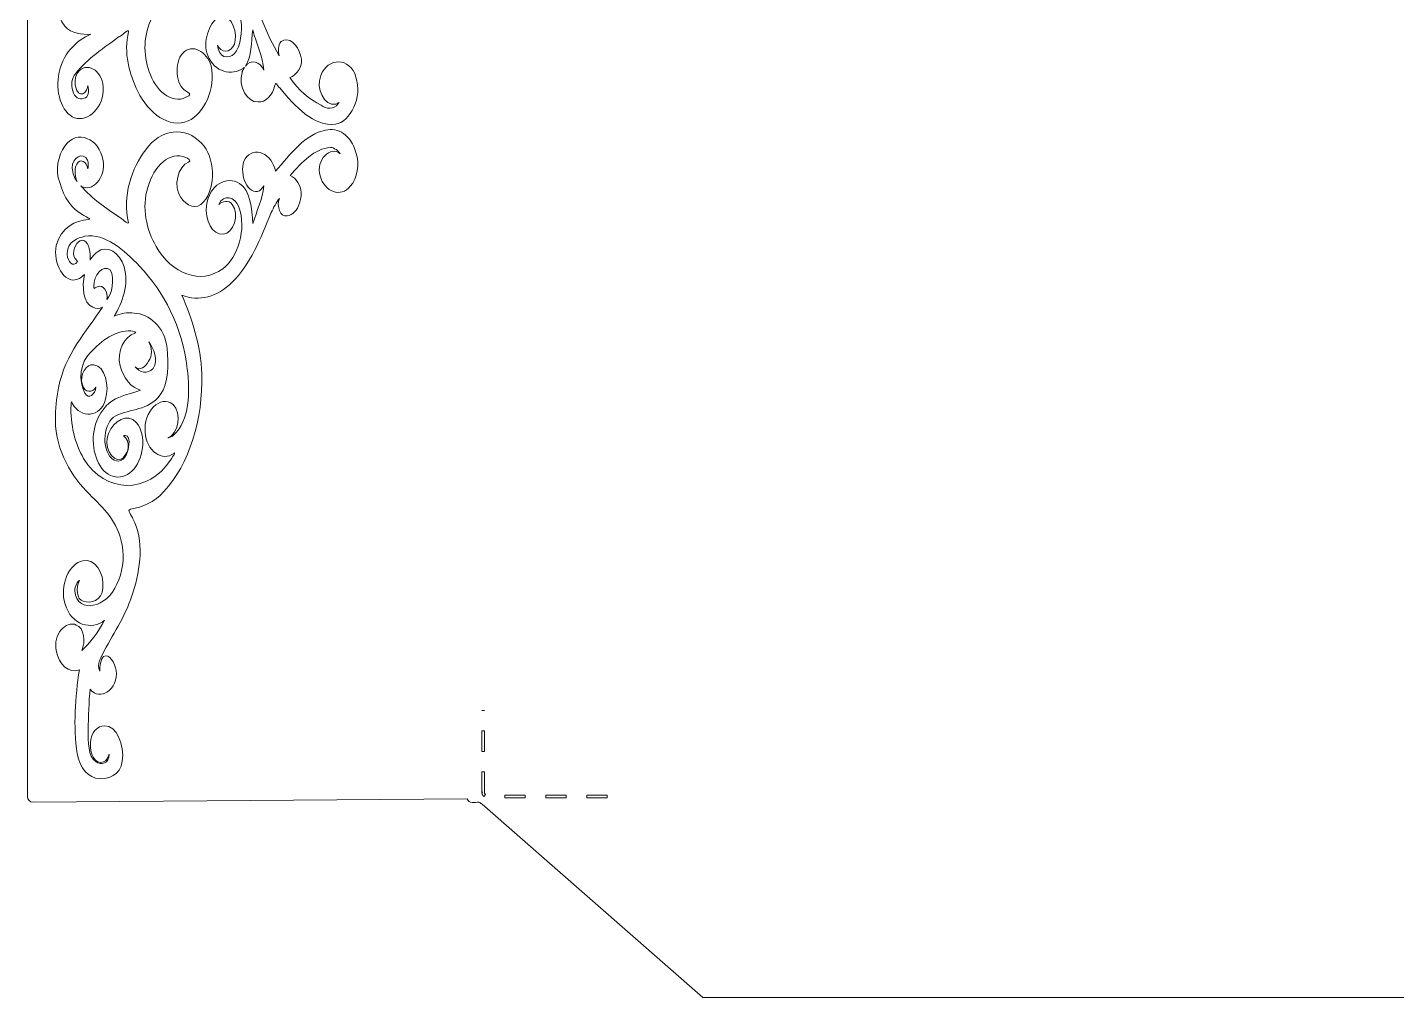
# Model space of a CAD drawing. Header units: centimetres. Extents: x -13.8 to 13.8, y -12 to 12.
# Drawn here: x -13.76 to 0, y -12.02 to -2.27 of the extents above; entities that cross this region are included whole.
import ezdxf

# ---------------------------------------------------------------- set-up
doc = ezdxf.new("R2010")
doc.units = ezdxf.units.CM
doc.header["$MEASUREMENT"] = 0
doc.layers.add('Layer 1', color=7, linetype='Continuous')

msp = doc.modelspace()

# ---------------------------------------------------------------- linework, layer by layer
at = {"layer": 'Layer 1', "color": 49, "lineweight": 9}
for points, knots in [([(-13.7646, -9.9987), (-13.7646, -10.03084), (-13.73886, -10.05657), (-13.70672, -10.05657), (-13.70672, -10.05657), (-13.70672, -10.05657), (-9.34358, -10.02019), (-9.34358, -10.02019), (-9.34358, -10.02019), (-9.32551, -10.07418), (-9.27149, -10.05627), (-9.22535, -10.05409), (-9.22535, -10.05409), (-9.2143, -10.06001), (-9.20374, -10.06699), (-9.19393, -10.07559), (-9.19393, -10.07559), (-9.19393, -10.07559), (-6.97391, -12.01862), (-6.97391, -12.01862), (-6.97391, -12.01862), (-6.97391, -12.01862), (1.96735, -12.01862), (1.96735, -12.01862), (1.96735, -12.01862), (1.96735, -12.01862), (2.9091, -10.17563), (2.9091, -10.17563), (2.9091, -10.17563), (2.9091, -10.17563), (3.04553, -10.05492), (3.04553, -10.05492), (3.04553, -10.05492), (3.04553, -10.05492), (13.62225, -10.05492), (13.62225, -10.05492), (13.62225, -10.05492), (13.70112, -10.05492), (13.76445, -9.99077), (13.76446, -9.91188), (13.76446, -9.91188), (13.76446, -9.91188), (13.76446, 3.50497), (13.76446, 3.50497), (13.76446, 3.50497), (13.76446, 3.58384), (13.70111, 3.64801), (13.62225, 3.64801), (13.62225, 3.64801), (13.62225, 3.64801), (3.04553, 3.64801), (3.04553, 3.64801), (3.04553, 3.64801), (3.04553, 3.64801), (2.9091, 3.69845), (2.9091, 3.69845), (2.9091, 3.69845), (2.9091, 3.69845), (1.96735, 5.54144), (1.96735, 5.54144), (1.96735, 5.54144), (1.96735, 5.54144), (-6.97391, 5.54144), (-6.97391, 5.54144), (-6.97391, 5.54144), (-6.97391, 5.54144), (-9.19393, 3.59841), (-9.19393, 3.59841), (-9.19393, 3.59841), (-9.19983, 3.59325), (-9.20574, 3.58855), (-9.21212, 3.58435), (-9.21212, 3.58435), (-9.27691, 3.58929), (-9.33059, 3.56732), (-9.37418, 3.51903), (-9.37418, 3.51903), (-9.37418, 3.51903), (-13.70673, 3.52317), (-13.70673, 3.52317), (-13.70673, 3.52317), (-13.73887, 3.52317), (-13.76461, 3.49743), (-13.76461, 3.46529), (-13.76461, 3.46529), (-13.76461, 3.46529), (-13.76461, -9.99869), (-13.76461, -9.99869), (-13.76461, -9.99869), (-13.76461, -9.99869), (-13.7646, -9.9987), (-13.7646, -9.9987)], [0, 0, 0, 0, 0.04166667, 0.04166667, 0.04166667, 0.04166667, 0.08333333, 0.08333333, 0.08333333, 0.08333333, 0.125, 0.125, 0.125, 0.125, 0.16666667, 0.16666667, 0.16666667, 0.16666667, 0.20833333, 0.20833333, 0.20833333, 0.20833333, 0.25, 0.25, 0.25, 0.25, 0.29166667, 0.29166667, 0.29166667, 0.29166667, 0.33333333, 0.33333333, 0.33333333, 0.33333333, 0.375, 0.375, 0.375, 0.375, 0.41666667, 0.41666667, 0.41666667, 0.41666667, 0.45833333, 0.45833333, 0.45833333, 0.45833333, 0.5, 0.5, 0.5, 0.5, 0.54166667, 0.54166667, 0.54166667, 0.54166667, 0.58333333, 0.58333333, 0.58333333, 0.58333333, 0.625, 0.625, 0.625, 0.625, 0.66666667, 0.66666667, 0.66666667, 0.66666667, 0.70833333, 0.70833333, 0.70833333, 0.70833333, 0.75, 0.75, 0.75, 0.75, 0.79166667, 0.79166667, 0.79166667, 0.79166667, 0.83333333, 0.83333333, 0.83333333, 0.83333333, 0.875, 0.875, 0.875, 0.875, 0.91666667, 0.91666667, 0.91666667, 0.91666667, 1, 1, 1, 1]), ([(-13.47852, 1.91582), (-13.48196, 2.10084), (-13.34659, 2.20791), (-13.22717, 2.19363), (-13.22717, 2.19363), (-13.27455, 2.3687), (-13.30656, 2.55438), (-13.30158, 2.74347), (-13.30158, 2.74347), (-13.30281, 2.92655), (-13.25517, 3.11985), (-13.14118, 3.22303), (-13.14118, 3.22303), (-13.05858, 3.32199), (-12.93062, 3.29901), (-12.85758, 3.19409), (-12.85758, 3.19409), (-12.79068, 3.13289), (-12.79026, 3.00391), (-12.82368, 2.91297), (-12.82368, 2.91297), (-12.84504, 2.79301), (-12.93991, 2.74907), (-13.01881, 2.76828), (-13.01881, 2.76828), (-13.10683, 2.76139), (-13.15578, 2.911), (-13.11968, 3.01302), (-13.11968, 3.01302), (-13.09491, 3.1129), (-12.9866, 3.13479), (-12.94853, 3.03948), (-12.94853, 3.03948), (-12.93843, 2.99605), (-12.93993, 3.04274), (-12.94522, 3.06263), (-12.94522, 3.06263), (-12.98772, 3.14177), (-13.08031, 3.10853), (-13.12133, 3.04361), (-13.12133, 3.04361), (-13.21431, 2.84902), (-13.20149, 2.59084), (-13.15275, 2.37554), (-13.15275, 2.37554), (-13.14843, 2.31156), (-13.12924, 2.38782), (-13.1081, 2.39703), (-13.1081, 2.39703), (-13.00474, 2.49538), (-12.83007, 2.35296), (-12.86915, 2.17213), (-12.86915, 2.17213), (-12.89358, 2.04983), (-13.03584, 2.08948), (-13.04113, 2.20768), (-13.04113, 2.20768), (-13.04141, 2.23994), (-13.04388, 2.25953), (-13.0494, 2.21843), (-13.0494, 2.21843), (-13.04265, 2.08545), (-12.97203, 1.97392), (-12.91959, 1.86703), (-12.91959, 1.86703), (-12.8057, 1.63184), (-12.6564, 1.40225), (-12.6426, 1.10553), (-12.6426, 1.10553), (-12.62983, 0.91146), (-12.65482, 0.70185), (-12.75505, 0.55983), (-12.75505, 0.55983), (-12.67597, 0.56237), (-12.59767, 0.53737), (-12.52519, 0.49368), (-12.52519, 0.49368), (-12.24758, 0.32399), (-12.06017, -0.07088), (-12.02165, -0.48859), (-12.02165, -0.48859), (-11.9781, -0.87217), (-12.05458, -1.26818), (-12.20934, -1.58496), (-12.20934, -1.58496), (-11.98933, -1.50315), (-11.74218, -1.60824), (-11.59005, -1.84375), (-11.59005, -1.84375), (-11.44529, -2.05471), (-11.36915, -2.337), (-11.23369, -2.55647), (-11.23369, -2.55647), (-11.24509, -2.52302), (-11.2479, -2.44565), (-11.21467, -2.41508), (-11.21467, -2.41508), (-11.1383, -2.35306), (-11.0452, -2.44936), (-11.01789, -2.55233), (-11.01789, -2.55233), (-10.98075, -2.6576), (-11.05901, -2.75185), (-11.12538, -2.7764), (-11.12538, -2.7764), (-11.04053, -2.90388), (-10.929, -2.9934), (-10.81284, -3.05421), (-10.81284, -3.05421), (-10.75832, -3.09428), (-10.68716, -3.10104), (-10.64003, -3.03767), (-10.64003, -3.03767), (-10.61309, -3.00831), (-10.65653, -3.04763), (-10.67062, -3.04346), (-10.67062, -3.04346), (-10.77448, -3.06212), (-10.87099, -2.88907), (-10.81531, -2.75573), (-10.81531, -2.75573), (-10.74643, -2.5692), (-10.52114, -2.572), (-10.46143, -2.77061), (-10.46143, -2.77061), (-10.39483, -2.97313), (-10.51624, -3.22065), (-10.66731, -3.24521), (-10.66731, -3.24521), (-10.88513, -3.26835), (-11.07146, -3.06893), (-11.2279, -2.88058), (-11.2279, -2.88058), (-11.24422, -2.8765), (-11.26531, -2.80549), (-11.27586, -2.85081), (-11.27586, -2.85081), (-11.29969, -2.95312), (-11.36957, -3.02864), (-11.44784, -3.02114), (-11.44784, -3.02114), (-11.55287, -3.02677), (-11.65138, -2.86772), (-11.60659, -2.72431), (-11.60659, -2.72431), (-11.60563, -2.70695), (-11.56623, -2.65186), (-11.59171, -2.68132), (-11.59171, -2.68132), (-11.71015, -2.76353), (-11.88168, -2.72148), (-11.9522, -2.55482), (-11.9522, -2.55482), (-12.00833, -2.41452), (-11.93627, -2.23911), (-11.84719, -2.16539), (-11.84719, -2.16539), (-11.7501, -2.11027), (-11.65503, -2.27165), (-11.67604, -2.40186), (-11.67604, -2.40186), (-11.68639, -2.50824), (-11.79358, -2.54983), (-11.84223, -2.46883), (-11.84223, -2.46883), (-11.8572, -2.43449), (-11.85396, -2.45904), (-11.84719, -2.48619), (-11.84719, -2.48619), (-11.81979, -2.59733), (-11.70839, -2.588), (-11.66116, -2.50686), (-11.66116, -2.50686), (-11.55686, -2.29809), (-11.63082, -1.99026), (-11.77774, -1.85863), (-11.77774, -1.85863), (-11.88932, -1.77565), (-12.02497, -1.7823), (-12.14816, -1.80075), (-12.14816, -1.80075), (-12.31814, -1.81682), (-12.44857, -2.005), (-12.52602, -2.20507), (-12.52602, -2.20507), (-12.60205, -2.36828), (-12.60013, -2.58495), (-12.52685, -2.74912), (-12.52685, -2.74912), (-12.4559, -2.93143), (-12.28499, -3.05735), (-12.1432, -2.9583), (-12.1432, -2.9583), (-12.11105, -2.93725), (-12.15398, -2.92276), (-12.16883, -2.91365), (-12.16883, -2.91365), (-12.27545, -2.85276), (-12.29202, -2.62815), (-12.20273, -2.53), (-12.20273, -2.53), (-12.11023, -2.4297), (-11.95951, -2.51346), (-11.9183, -2.65898), (-11.9183, -2.65898), (-11.86753, -2.89068), (-11.9915, -3.13987), (-12.14733, -3.2113), (-12.14733, -3.2113), (-12.34073, -3.29149), (-12.54511, -3.13482), (-12.655, -2.9153), (-12.655, -2.9153), (-12.73754, -2.74375), (-12.80094, -2.52102), (-12.74678, -2.31503), (-12.74678, -2.31503), (-12.74318, -2.27745), (-12.8172, -2.35795), (-12.84104, -2.36381), (-12.84104, -2.36381), (-12.99266, -2.47498), (-13.15235, -2.57788), (-13.28256, -2.73836), (-13.28256, -2.73836), (-13.31636, -2.78121), (-13.33156, -2.84914), (-13.30654, -2.90869), (-13.30654, -2.90869), (-13.29313, -2.97622), (-13.24259, -3.00122), (-13.19657, -2.9831), (-13.19657, -2.9831), (-13.14806, -2.98432), (-13.14572, -2.90545), (-13.15688, -2.85659), (-13.15688, -2.85659), (-13.16025, -2.87551), (-13.17533, -2.93566), (-13.20566, -2.93927), (-13.20566, -2.93927), (-13.2781, -2.9595), (-13.30626, -2.81698), (-13.27098, -2.74745), (-13.27098, -2.74745), (-13.20152, -2.60733), (-13.03285, -2.68126), (-13.0064, -2.83592), (-13.0064, -2.83592), (-12.97278, -3.03938), (-13.12818, -3.21136), (-13.26437, -3.18567), (-13.26437, -3.18567), (-13.40393, -3.16462), (-13.48309, -2.94223), (-13.45206, -2.76151), (-13.45206, -2.76151), (-13.42233, -2.53946), (-13.27048, -2.40336), (-13.12712, -2.34066), (-13.12712, -2.34066), (-13.21714, -2.34617), (-13.31478, -2.33717), (-13.38922, -2.25963), (-13.38922, -2.25963), (-13.47896, -2.15362), (-13.47931, -1.95724), (-13.43635, -1.81645), (-13.43635, -1.81645), (-13.3807, -1.70835), (-13.25603, -1.71647), (-13.1883, -1.79743), (-13.1883, -1.79743), (-13.1984, -1.75709), (-13.20318, -1.71456), (-13.20153, -1.67175), (-13.20153, -1.67175), (-13.21635, -1.52957), (-13.09357, -1.40858), (-13.00392, -1.47662), (-13.00392, -1.47662), (-13.09961, -1.31657), (-13.24091, -1.16166), (-13.33713, -0.98218), (-13.33713, -0.98218), (-13.51596, -0.6541), (-13.5285, -0.14796), (-13.33878, 0.17537), (-13.33878, 0.17537), (-13.19893, 0.43863), (-12.93303, 0.52891), (-12.83442, 0.84344), (-12.83442, 0.84344), (-12.79015, 0.99005), (-12.78357, 1.17823), (-12.85592, 1.30894), (-12.85592, 1.30894), (-12.93541, 1.44493), (-13.06031, 1.57494), (-13.19244, 1.53632), (-13.19244, 1.53632), (-13.24927, 1.51326), (-13.30468, 1.40394), (-13.26603, 1.32548), (-13.26603, 1.32548), (-13.28415, 1.41119), (-13.23047, 1.499), (-13.17177, 1.52061), (-13.17177, 1.52061), (-13.10168, 1.56292), (-13.01627, 1.49183), (-13.00889, 1.38501), (-13.00889, 1.38501), (-13.00603, 1.23624), (-13.08933, 1.07535), (-13.19906, 1.06338), (-13.19906, 1.06338), (-13.35801, 1.08103), (-13.45141, 1.3707), (-13.37269, 1.55947), (-13.37269, 1.55947), (-13.2963, 1.73514), (-13.12447, 1.74716), (-12.99814, 1.6868), (-12.99814, 1.6868), (-13.05545, 1.79645), (-13.13416, 1.91548), (-13.22552, 1.98528), (-13.22552, 1.98528), (-13.19624, 1.93237), (-13.18601, 1.8557), (-13.20733, 1.79428), (-13.20733, 1.79428), (-13.27796, 1.63511), (-13.48036, 1.73334), (-13.47853, 1.91582), (-13.47853, 1.91582), (-13.47853, 1.91582), (-13.47852, 1.91582), (-13.47852, 1.91582)], [0, 0, 0, 0, 0.01162791, 0.01162791, 0.01162791, 0.01162791, 0.02325581, 0.02325581, 0.02325581, 0.02325581, 0.03488372, 0.03488372, 0.03488372, 0.03488372, 0.04651163, 0.04651163, 0.04651163, 0.04651163, 0.05813953, 0.05813953, 0.05813953, 0.05813953, 0.06976744, 0.06976744, 0.06976744, 0.06976744, 0.08139535, 0.08139535, 0.08139535, 0.08139535, 0.09302326, 0.09302326, 0.09302326, 0.09302326, 0.10465116, 0.10465116, 0.10465116, 0.10465116, 0.11627907, 0.11627907, 0.11627907, 0.11627907, 0.12790698, 0.12790698, 0.12790698, 0.12790698, 0.13953488, 0.13953488, 0.13953488, 0.13953488, 0.15116279, 0.15116279, 0.15116279, 0.15116279, 0.1627907, 0.1627907, 0.1627907, 0.1627907, 0.1744186, 0.1744186, 0.1744186, 0.1744186, 0.18604651, 0.18604651, 0.18604651, 0.18604651, 0.19767442, 0.19767442, 0.19767442, 0.19767442, 0.20930233, 0.20930233, 0.20930233, 0.20930233, 0.22093023, 0.22093023, 0.22093023, 0.22093023, 0.23255814, 0.23255814, 0.23255814, 0.23255814, 0.24418605, 0.24418605, 0.24418605, 0.24418605, 0.25581395, 0.25581395, 0.25581395, 0.25581395, 0.26744186, 0.26744186, 0.26744186, 0.26744186, 0.27906977, 0.27906977, 0.27906977, 0.27906977, 0.29069767, 0.29069767, 0.29069767, 0.29069767, 0.30232558, 0.30232558, 0.30232558, 0.30232558, 0.31395349, 0.31395349, 0.31395349, 0.31395349, 0.3255814, 0.3255814, 0.3255814, 0.3255814, 0.3372093, 0.3372093, 0.3372093, 0.3372093, 0.34883721, 0.34883721, 0.34883721, 0.34883721, 0.36046512, 0.36046512, 0.36046512, 0.36046512, 0.37209302, 0.37209302, 0.37209302, 0.37209302, 0.38372093, 0.38372093, 0.38372093, 0.38372093, 0.39534884, 0.39534884, 0.39534884, 0.39534884, 0.40697674, 0.40697674, 0.40697674, 0.40697674, 0.41860465, 0.41860465, 0.41860465, 0.41860465, 0.43023256, 0.43023256, 0.43023256, 0.43023256, 0.44186047, 0.44186047, 0.44186047, 0.44186047, 0.45348837, 0.45348837, 0.45348837, 0.45348837, 0.46511628, 0.46511628, 0.46511628, 0.46511628, 0.47674419, 0.47674419, 0.47674419, 0.47674419, 0.48837209, 0.48837209, 0.48837209, 0.48837209, 0.5, 0.5, 0.5, 0.5, 0.51162791, 0.51162791, 0.51162791, 0.51162791, 0.52325581, 0.52325581, 0.52325581, 0.52325581, 0.53488372, 0.53488372, 0.53488372, 0.53488372, 0.54651163, 0.54651163, 0.54651163, 0.54651163, 0.55813953, 0.55813953, 0.55813953, 0.55813953, 0.56976744, 0.56976744, 0.56976744, 0.56976744, 0.58139535, 0.58139535, 0.58139535, 0.58139535, 0.59302326, 0.59302326, 0.59302326, 0.59302326, 0.60465116, 0.60465116, 0.60465116, 0.60465116, 0.61627907, 0.61627907, 0.61627907, 0.61627907, 0.62790698, 0.62790698, 0.62790698, 0.62790698, 0.63953488, 0.63953488, 0.63953488, 0.63953488, 0.65116279, 0.65116279, 0.65116279, 0.65116279, 0.6627907, 0.6627907, 0.6627907, 0.6627907, 0.6744186, 0.6744186, 0.6744186, 0.6744186, 0.68604651, 0.68604651, 0.68604651, 0.68604651, 0.69767442, 0.69767442, 0.69767442, 0.69767442, 0.70930233, 0.70930233, 0.70930233, 0.70930233, 0.72093023, 0.72093023, 0.72093023, 0.72093023, 0.73255814, 0.73255814, 0.73255814, 0.73255814, 0.74418605, 0.74418605, 0.74418605, 0.74418605, 0.75581395, 0.75581395, 0.75581395, 0.75581395, 0.76744186, 0.76744186, 0.76744186, 0.76744186, 0.77906977, 0.77906977, 0.77906977, 0.77906977, 0.79069767, 0.79069767, 0.79069767, 0.79069767, 0.80232558, 0.80232558, 0.80232558, 0.80232558, 0.81395349, 0.81395349, 0.81395349, 0.81395349, 0.8255814, 0.8255814, 0.8255814, 0.8255814, 0.8372093, 0.8372093, 0.8372093, 0.8372093, 0.84883721, 0.84883721, 0.84883721, 0.84883721, 0.86046512, 0.86046512, 0.86046512, 0.86046512, 0.87209302, 0.87209302, 0.87209302, 0.87209302, 0.88372093, 0.88372093, 0.88372093, 0.88372093, 0.89534884, 0.89534884, 0.89534884, 0.89534884, 0.90697674, 0.90697674, 0.90697674, 0.90697674, 0.91860465, 0.91860465, 0.91860465, 0.91860465, 0.93023256, 0.93023256, 0.93023256, 0.93023256, 0.94186047, 0.94186047, 0.94186047, 0.94186047, 0.95348837, 0.95348837, 0.95348837, 0.95348837, 0.96511628, 0.96511628, 0.96511628, 0.96511628, 0.97674419, 0.97674419, 0.97674419, 0.97674419, 1, 1, 1, 1]), ([(-11.57352, -2.65982), (-11.51993, -2.5929), (-11.42338, -2.60894), (-11.38831, -2.70281), (-11.38831, -2.70281), (-11.39435, -2.56027), (-11.46605, -2.43392), (-11.4991, -2.29766), (-11.4991, -2.29766), (-11.51233, -2.4205), (-11.50876, -2.56402), (-11.57351, -2.65981), (-11.57351, -2.65981), (-11.57351, -2.65981), (-11.57352, -2.65982), (-11.57352, -2.65982)], [0, 0, 0, 0, 0.2, 0.2, 0.2, 0.2, 0.4, 0.4, 0.4, 0.4, 0.6, 0.6, 0.6, 0.6, 1, 1, 1, 1]), ([(-13.48265, -6.21599), (-13.48535, -6.10634), (-13.47143, -5.99753), (-13.4504, -5.8927), (-13.4504, -5.8927), (-13.38709, -5.54928), (-13.17139, -5.33031), (-13.00888, -5.08076), (-13.00888, -5.08076), (-13.03916, -5.10391), (-13.07665, -5.1006), (-13.1081, -5.08407), (-13.1081, -5.08407), (-13.20603, -5.04299), (-13.2162, -4.87068), (-13.19078, -4.75334), (-13.19078, -4.75334), (-13.20431, -4.76458), (-13.23539, -4.79747), (-13.26106, -4.80212), (-13.26106, -4.80212), (-13.39526, -4.85407), (-13.51183, -4.63681), (-13.47438, -4.4623), (-13.47438, -4.4623), (-13.42899, -4.2819), (-13.27947, -4.21049), (-13.15357, -4.2002), (-13.15357, -4.2002), (-13.10394, -4.20057), (-13.19258, -4.17084), (-13.20566, -4.15473), (-13.20566, -4.15473), (-13.31452, -4.10139), (-13.40049, -3.9816), (-13.43965, -3.82896), (-13.43965, -3.82896), (-13.49152, -3.70774), (-13.45274, -3.55719), (-13.38673, -3.46351), (-13.38673, -3.46351), (-13.27454, -3.29134), (-13.03758, -3.38086), (-13.00308, -3.61068), (-13.00308, -3.61068), (-12.97318, -3.77947), (-13.11547, -3.9399), (-13.22632, -3.86369), (-13.22632, -3.86369), (-13.11318, -3.99323), (-12.97226, -4.08865), (-12.83937, -4.17953), (-12.83937, -4.17953), (-12.81151, -4.19338), (-12.75801, -4.2479), (-12.74759, -4.23658), (-12.74759, -4.23658), (-12.81332, -3.97037), (-12.71544, -3.6802), (-12.57478, -3.50153), (-12.57478, -3.50153), (-12.43093, -3.29506), (-12.17534, -3.25344), (-12.01171, -3.43869), (-12.01171, -3.43869), (-11.87885, -3.57019), (-11.86411, -3.88226), (-11.99435, -4.02491), (-11.99435, -4.02491), (-12.06174, -4.11665), (-12.16588, -4.05848), (-12.22338, -3.98192), (-12.22338, -3.98192), (-12.30044, -3.86858), (-12.25181, -3.66198), (-12.14566, -3.62639), (-12.14566, -3.62639), (-12.11043, -3.61394), (-12.15536, -3.58438), (-12.17046, -3.57843), (-12.17046, -3.57843), (-12.33117, -3.5061), (-12.49666, -3.67106), (-12.55328, -3.87857), (-12.55328, -3.87857), (-12.61888, -4.07804), (-12.56675, -4.31058), (-12.4706, -4.47223), (-12.4706, -4.47223), (-12.31549, -4.74622), (-12.02365, -4.86131), (-11.79922, -4.69713), (-11.79922, -4.69713), (-11.64825, -4.58496), (-11.55908, -4.29765), (-11.63882, -4.07701), (-11.63882, -4.07701), (-11.67623, -3.97581), (-11.79411, -3.9381), (-11.83891, -4.04973), (-11.83891, -4.04973), (-11.80682, -4.01756), (-11.74201, -4.00278), (-11.70496, -4.04973), (-11.70496, -4.04973), (-11.62532, -4.14914), (-11.69766, -4.34502), (-11.79591, -4.34821), (-11.79591, -4.34821), (-11.90399, -4.3646), (-11.98596, -4.20267), (-11.96293, -4.06048), (-11.96293, -4.06048), (-11.94079, -3.85395), (-11.75795, -3.75673), (-11.6322, -3.84137), (-11.6322, -3.84137), (-11.5233, -3.9063), (-11.5068, -4.09502), (-11.49743, -4.24155), (-11.49743, -4.24155), (-11.45888, -4.11682), (-11.4027, -3.9985), (-11.38746, -3.86369), (-11.38746, -3.86369), (-11.39488, -3.87199), (-11.42596, -3.92026), (-11.45195, -3.91909), (-11.45195, -3.91909), (-11.56438, -3.93959), (-11.64492, -3.71419), (-11.57597, -3.5925), (-11.57597, -3.5925), (-11.48458, -3.45654), (-11.30271, -3.54153), (-11.27005, -3.71652), (-11.27005, -3.71652), (-11.12374, -3.54864), (-10.96704, -3.33933), (-10.76817, -3.30476), (-10.76817, -3.30476), (-10.64473, -3.26823), (-10.50675, -3.35786), (-10.46225, -3.528), (-10.46225, -3.528), (-10.42017, -3.6437), (-10.44699, -3.78975), (-10.5193, -3.86783), (-10.5193, -3.86783), (-10.61287, -3.98627), (-10.77667, -3.92538), (-10.82274, -3.76282), (-10.82274, -3.76282), (-10.87023, -3.60902), (-10.71361, -3.45145), (-10.61934, -3.54289), (-10.61934, -3.54289), (-10.63509, -3.51511), (-10.68297, -3.47669), (-10.71856, -3.47674), (-10.71856, -3.47674), (-10.87263, -3.48852), (-11.0072, -3.62614), (-11.12205, -3.75951), (-11.12205, -3.75951), (-11.09319, -3.77416), (-11.06467, -3.79524), (-11.04516, -3.82979), (-11.04516, -3.82979), (-10.96734, -3.94931), (-11.0442, -4.15702), (-11.15347, -4.16383), (-11.15347, -4.16383), (-11.22039, -4.18032), (-11.26342, -4.06709), (-11.23119, -3.9902), (-11.23119, -3.9902), (-11.26263, -4.02648), (-11.29002, -4.08214), (-11.31387, -4.13241), (-11.31387, -4.13241), (-11.41738, -4.39009), (-11.52844, -4.66071), (-11.70661, -4.83107), (-11.70661, -4.83107), (-11.85046, -4.97929), (-12.04049, -5.03117), (-12.21345, -4.96171), (-12.21345, -4.96171), (-12.10534, -5.20005), (-12.02341, -5.46926), (-12.01088, -5.75381), (-12.01088, -5.75381), (-11.99891, -6.20132), (-12.13554, -6.66448), (-12.39287, -6.93534), (-12.39287, -6.93534), (-12.48769, -7.0453), (-12.60752, -7.08907), (-12.72691, -7.11311), (-12.72691, -7.11311), (-12.77239, -7.11674), (-12.71267, -7.17662), (-12.70293, -7.2082), (-12.70293, -7.2082), (-12.59111, -7.42053), (-12.62647, -7.71679), (-12.70128, -7.94077), (-12.70128, -7.94077), (-12.76668, -8.16613), (-12.88868, -8.34222), (-12.99232, -8.53443), (-12.99232, -8.53443), (-13.01501, -8.59434), (-13.0775, -8.66814), (-13.03697, -8.73783), (-13.03697, -8.73783), (-13.03476, -8.68605), (-13.03164, -8.62448), (-12.99811, -8.59231), (-12.99811, -8.59231), (-12.93689, -8.55663), (-12.88609, -8.65925), (-12.87243, -8.73287), (-12.87243, -8.73287), (-12.84715, -8.92096), (-13.04021, -9.04916), (-13.13371, -8.9189), (-13.13371, -8.9189), (-13.1461, -9.03961), (-13.15245, -9.19819), (-13.15355, -9.33397), (-13.15355, -9.33397), (-13.15134, -9.4445), (-13.15932, -9.59543), (-13.07417, -9.64899), (-13.07417, -9.64899), (-13.02886, -9.68712), (-12.93696, -9.66796), (-12.94353, -9.5721), (-12.94353, -9.5721), (-12.95043, -9.61009), (-12.97294, -9.6426), (-13.00058, -9.65065), (-13.00058, -9.65065), (-13.07894, -9.68294), (-13.14427, -9.56365), (-13.12956, -9.46048), (-13.12956, -9.46048), (-13.12586, -9.35986), (-13.06082, -9.28256), (-12.98983, -9.28933), (-12.98983, -9.28933), (-12.86247, -9.28228), (-12.78805, -9.48622), (-12.81041, -9.64404), (-12.81041, -9.64404), (-12.83263, -9.78494), (-12.95192, -9.83081), (-13.04275, -9.81685), (-13.04275, -9.81685), (-13.14763, -9.81944), (-13.23711, -9.70737), (-13.26351, -9.56963), (-13.26351, -9.56963), (-13.30519, -9.29153), (-13.284, -8.99991), (-13.24201, -8.72462), (-13.24201, -8.72462), (-13.33987, -8.76846), (-13.45385, -8.67293), (-13.47435, -8.53197), (-13.47435, -8.53197), (-13.50804, -8.37283), (-13.37813, -8.22589), (-13.27261, -8.27566), (-13.27261, -8.27566), (-13.19441, -8.3027), (-13.17618, -8.4462), (-13.21887, -8.53115), (-13.21887, -8.53115), (-13.1372, -8.4599), (-13.05119, -8.34488), (-12.98819, -8.22853), (-12.98819, -8.22853), (-13.11702, -8.33229), (-13.32477, -8.27775), (-13.38424, -8.06564), (-13.38424, -8.06564), (-13.44682, -7.88312), (-13.34496, -7.65344), (-13.20647, -7.63156), (-13.20647, -7.63156), (-13.09445, -7.59452), (-12.98916, -7.75047), (-13.00555, -7.90607), (-13.00555, -7.90607), (-13.01695, -8.0331), (-13.12788, -8.06287), (-13.20233, -8.03754), (-13.20233, -8.03754), (-13.27219, -8.0245), (-13.27738, -7.89466), (-13.24119, -7.83001), (-13.24119, -7.83001), (-13.25878, -7.83215), (-13.28909, -7.89161), (-13.28667, -7.93171), (-13.28667, -7.93171), (-13.28654, -8.05758), (-13.1759, -8.09933), (-13.10312, -8.0764), (-13.10312, -8.0764), (-12.90366, -8.04808), (-12.76314, -7.74385), (-12.81125, -7.47447), (-12.81125, -7.47447), (-12.8521, -7.23614), (-13.00584, -7.09256), (-13.14115, -6.96267), (-13.14115, -6.96267), (-13.31426, -6.78824), (-13.4803, -6.53301), (-13.48263, -6.21605), (-13.48263, -6.21605), (-13.48263, -6.21605), (-13.48265, -6.21599), (-13.48265, -6.21599)], [0, 0, 0, 0, 0.01204819, 0.01204819, 0.01204819, 0.01204819, 0.02409639, 0.02409639, 0.02409639, 0.02409639, 0.03614458, 0.03614458, 0.03614458, 0.03614458, 0.04819277, 0.04819277, 0.04819277, 0.04819277, 0.06024096, 0.06024096, 0.06024096, 0.06024096, 0.07228916, 0.07228916, 0.07228916, 0.07228916, 0.08433735, 0.08433735, 0.08433735, 0.08433735, 0.09638554, 0.09638554, 0.09638554, 0.09638554, 0.10843373, 0.10843373, 0.10843373, 0.10843373, 0.12048193, 0.12048193, 0.12048193, 0.12048193, 0.13253012, 0.13253012, 0.13253012, 0.13253012, 0.14457831, 0.14457831, 0.14457831, 0.14457831, 0.15662651, 0.15662651, 0.15662651, 0.15662651, 0.1686747, 0.1686747, 0.1686747, 0.1686747, 0.18072289, 0.18072289, 0.18072289, 0.18072289, 0.19277108, 0.19277108, 0.19277108, 0.19277108, 0.20481928, 0.20481928, 0.20481928, 0.20481928, 0.21686747, 0.21686747, 0.21686747, 0.21686747, 0.22891566, 0.22891566, 0.22891566, 0.22891566, 0.24096386, 0.24096386, 0.24096386, 0.24096386, 0.25301205, 0.25301205, 0.25301205, 0.25301205, 0.26506024, 0.26506024, 0.26506024, 0.26506024, 0.27710843, 0.27710843, 0.27710843, 0.27710843, 0.28915663, 0.28915663, 0.28915663, 0.28915663, 0.30120482, 0.30120482, 0.30120482, 0.30120482, 0.31325301, 0.31325301, 0.31325301, 0.31325301, 0.3253012, 0.3253012, 0.3253012, 0.3253012, 0.3373494, 0.3373494, 0.3373494, 0.3373494, 0.34939759, 0.34939759, 0.34939759, 0.34939759, 0.36144578, 0.36144578, 0.36144578, 0.36144578, 0.37349398, 0.37349398, 0.37349398, 0.37349398, 0.38554217, 0.38554217, 0.38554217, 0.38554217, 0.39759036, 0.39759036, 0.39759036, 0.39759036, 0.40963855, 0.40963855, 0.40963855, 0.40963855, 0.42168675, 0.42168675, 0.42168675, 0.42168675, 0.43373494, 0.43373494, 0.43373494, 0.43373494, 0.44578313, 0.44578313, 0.44578313, 0.44578313, 0.45783133, 0.45783133, 0.45783133, 0.45783133, 0.46987952, 0.46987952, 0.46987952, 0.46987952, 0.48192771, 0.48192771, 0.48192771, 0.48192771, 0.4939759, 0.4939759, 0.4939759, 0.4939759, 0.5060241, 0.5060241, 0.5060241, 0.5060241, 0.51807229, 0.51807229, 0.51807229, 0.51807229, 0.53012048, 0.53012048, 0.53012048, 0.53012048, 0.54216867, 0.54216867, 0.54216867, 0.54216867, 0.55421687, 0.55421687, 0.55421687, 0.55421687, 0.56626506, 0.56626506, 0.56626506, 0.56626506, 0.57831325, 0.57831325, 0.57831325, 0.57831325, 0.59036145, 0.59036145, 0.59036145, 0.59036145, 0.60240964, 0.60240964, 0.60240964, 0.60240964, 0.61445783, 0.61445783, 0.61445783, 0.61445783, 0.62650602, 0.62650602, 0.62650602, 0.62650602, 0.63855422, 0.63855422, 0.63855422, 0.63855422, 0.65060241, 0.65060241, 0.65060241, 0.65060241, 0.6626506, 0.6626506, 0.6626506, 0.6626506, 0.6746988, 0.6746988, 0.6746988, 0.6746988, 0.68674699, 0.68674699, 0.68674699, 0.68674699, 0.69879518, 0.69879518, 0.69879518, 0.69879518, 0.71084337, 0.71084337, 0.71084337, 0.71084337, 0.72289157, 0.72289157, 0.72289157, 0.72289157, 0.73493976, 0.73493976, 0.73493976, 0.73493976, 0.74698795, 0.74698795, 0.74698795, 0.74698795, 0.75903614, 0.75903614, 0.75903614, 0.75903614, 0.77108434, 0.77108434, 0.77108434, 0.77108434, 0.78313253, 0.78313253, 0.78313253, 0.78313253, 0.79518072, 0.79518072, 0.79518072, 0.79518072, 0.80722892, 0.80722892, 0.80722892, 0.80722892, 0.81927711, 0.81927711, 0.81927711, 0.81927711, 0.8313253, 0.8313253, 0.8313253, 0.8313253, 0.84337349, 0.84337349, 0.84337349, 0.84337349, 0.85542169, 0.85542169, 0.85542169, 0.85542169, 0.86746988, 0.86746988, 0.86746988, 0.86746988, 0.87951807, 0.87951807, 0.87951807, 0.87951807, 0.89156627, 0.89156627, 0.89156627, 0.89156627, 0.90361446, 0.90361446, 0.90361446, 0.90361446, 0.91566265, 0.91566265, 0.91566265, 0.91566265, 0.92771084, 0.92771084, 0.92771084, 0.92771084, 0.93975904, 0.93975904, 0.93975904, 0.93975904, 0.95180723, 0.95180723, 0.95180723, 0.95180723, 0.96385542, 0.96385542, 0.96385542, 0.96385542, 0.97590361, 0.97590361, 0.97590361, 0.97590361, 1, 1, 1, 1]), ([(-13.31315, -3.68509), (-13.31249, -3.73638), (-13.29233, -3.78638), (-13.26437, -3.81903), (-13.26437, -3.81903), (-13.28087, -3.78982), (-13.2998, -3.69344), (-13.26685, -3.64623), (-13.26685, -3.64623), (-13.23552, -3.57758), (-13.16249, -3.6219), (-13.15771, -3.69419), (-13.15771, -3.69419), (-13.15343, -3.67311), (-13.14786, -3.631), (-13.15936, -3.60489), (-13.15936, -3.60489), (-13.20248, -3.51352), (-13.31765, -3.57775), (-13.31315, -3.68509)], [0, 0, 0, 0, 0.16666667, 0.16666667, 0.16666667, 0.16666667, 0.33333333, 0.33333333, 0.33333333, 0.33333333, 0.5, 0.5, 0.5, 0.5, 0.66666667, 0.66666667, 0.66666667, 0.66666667, 1, 1, 1, 1]), ([(-13.36442, -4.55325), (-13.36091, -4.62297), (-13.30104, -4.69192), (-13.26107, -4.62518), (-13.26107, -4.62518), (-13.26979, -4.60635), (-13.30321, -4.58266), (-13.29993, -4.54332), (-13.29993, -4.54332), (-13.29871, -4.47261), (-13.2487, -4.39418), (-13.19575, -4.41103), (-13.19575, -4.41103), (-13.1417, -4.43819), (-13.12959, -4.5389), (-13.13457, -4.60947), (-13.13457, -4.60947), (-13.11535, -4.57954), (-13.09003, -4.54915), (-13.06264, -4.53009), (-13.06264, -4.53009), (-12.96452, -4.44947), (-12.83469, -4.53554), (-12.7931, -4.67644), (-12.7931, -4.67644), (-12.73839, -4.85176), (-12.81061, -5.04127), (-12.89232, -5.17336), (-12.89232, -5.17336), (-12.82685, -5.14666), (-12.75884, -5.13331), (-12.69058, -5.14111), (-12.69058, -5.14111), (-12.54617, -5.15158), (-12.38223, -5.27595), (-12.35985, -5.49499), (-12.35985, -5.49499), (-12.34308, -5.6533), (-12.34426, -5.84328), (-12.4293, -5.9638), (-12.4293, -5.9638), (-12.54981, -6.1245), (-12.72908, -6.09961), (-12.87661, -6.17547), (-12.87661, -6.17547), (-12.99897, -6.23471), (-13.02786, -6.5037), (-12.91464, -6.60211), (-12.91464, -6.60211), (-12.86058, -6.65705), (-12.77963, -6.62286), (-12.75837, -6.53266), (-12.75837, -6.53266), (-12.74361, -6.48601), (-12.72452, -6.37665), (-12.77904, -6.3706), (-12.77904, -6.3706), (-12.80989, -6.36773), (-12.79106, -6.38173), (-12.77491, -6.39788), (-12.77491, -6.39788), (-12.71744, -6.46289), (-12.76613, -6.58067), (-12.82287, -6.61037), (-12.82287, -6.61037), (-12.91674, -6.64439), (-13.00433, -6.46582), (-12.94937, -6.35158), (-12.94937, -6.35158), (-12.8979, -6.22406), (-12.75828, -6.13892), (-12.6699, -6.23996), (-12.6699, -6.23996), (-12.55903, -6.36787), (-12.60145, -6.62786), (-12.71289, -6.72779), (-12.71289, -6.72779), (-12.82357, -6.84155), (-12.99865, -6.79245), (-13.06264, -6.61865), (-13.06264, -6.61865), (-13.13373, -6.46062), (-13.10647, -6.24043), (-13.00724, -6.11842), (-13.00724, -6.11842), (-12.90766, -5.9722), (-12.75695, -5.96805), (-12.62607, -5.91668), (-12.62607, -5.91668), (-12.71821, -5.89244), (-12.8003, -5.79603), (-12.83112, -5.67111), (-12.83112, -5.67111), (-12.87334, -5.52787), (-12.78461, -5.37139), (-12.68395, -5.34203), (-12.68395, -5.34203), (-12.64664, -5.33002), (-12.7126, -5.32527), (-12.72446, -5.32136), (-12.72446, -5.32136), (-12.87507, -5.31146), (-13.02066, -5.41447), (-13.13539, -5.54543), (-13.13539, -5.54543), (-13.22758, -5.62723), (-13.25826, -5.82604), (-13.18583, -5.94479), (-13.18583, -5.94479), (-13.15037, -6.01619), (-13.08226, -5.95662), (-13.07586, -5.88526), (-13.07586, -5.88526), (-13.10691, -5.95047), (-13.19066, -5.9404), (-13.21146, -5.86376), (-13.21146, -5.86376), (-13.24501, -5.76024), (-13.17122, -5.64956), (-13.0957, -5.66119), (-13.0957, -5.66119), (-12.98214, -5.67455), (-12.9376, -5.87475), (-12.97994, -6.00598), (-12.97994, -6.00598), (-13.02731, -6.19606), (-13.23012, -6.20125), (-13.30984, -6.05311), (-13.30984, -6.05311), (-13.32041, -6.02348), (-13.32385, -6.02751), (-13.32555, -6.06468), (-13.32555, -6.06468), (-13.33422, -6.25737), (-13.28712, -6.4543), (-13.19905, -6.60212), (-13.19905, -6.60212), (-12.98362, -6.96112), (-12.5475, -6.9602), (-12.3251, -6.61783), (-12.3251, -6.61783), (-12.31435, -6.59938), (-12.27251, -6.53927), (-12.29037, -6.54755), (-12.29037, -6.54755), (-12.40558, -6.6458), (-12.57079, -6.52408), (-12.58058, -6.33671), (-12.58058, -6.33671), (-12.60064, -6.1354), (-12.42812, -5.9554), (-12.30029, -6.06138), (-12.30029, -6.06138), (-12.20628, -6.14217), (-12.2509, -6.36349), (-12.35155, -6.39459), (-12.35155, -6.39459), (-12.36089, -6.40086), (-12.3021, -6.38359), (-12.29119, -6.36565), (-12.29119, -6.36565), (-12.13837, -6.22174), (-12.12582, -5.93314), (-12.15807, -5.70088), (-12.15807, -5.70088), (-12.20164, -5.27895), (-12.39933, -4.92171), (-12.63597, -4.67148), (-12.63597, -4.67148), (-12.79412, -4.50617), (-12.9821, -4.33821), (-13.18746, -4.37052), (-13.18746, -4.37052), (-13.25619, -4.38775), (-13.35726, -4.41905), (-13.3644, -4.53919), (-13.3644, -4.53919), (-13.36469, -4.5438), (-13.36464, -4.5486), (-13.3644, -4.55324), (-13.3644, -4.55324), (-13.3644, -4.55324), (-13.36442, -4.55325), (-13.36442, -4.55325)], [0, 0, 0, 0, 0.0212766, 0.0212766, 0.0212766, 0.0212766, 0.04255319, 0.04255319, 0.04255319, 0.04255319, 0.06382979, 0.06382979, 0.06382979, 0.06382979, 0.08510638, 0.08510638, 0.08510638, 0.08510638, 0.10638298, 0.10638298, 0.10638298, 0.10638298, 0.12765957, 0.12765957, 0.12765957, 0.12765957, 0.14893617, 0.14893617, 0.14893617, 0.14893617, 0.17021277, 0.17021277, 0.17021277, 0.17021277, 0.19148936, 0.19148936, 0.19148936, 0.19148936, 0.21276596, 0.21276596, 0.21276596, 0.21276596, 0.23404255, 0.23404255, 0.23404255, 0.23404255, 0.25531915, 0.25531915, 0.25531915, 0.25531915, 0.27659574, 0.27659574, 0.27659574, 0.27659574, 0.29787234, 0.29787234, 0.29787234, 0.29787234, 0.31914894, 0.31914894, 0.31914894, 0.31914894, 0.34042553, 0.34042553, 0.34042553, 0.34042553, 0.36170213, 0.36170213, 0.36170213, 0.36170213, 0.38297872, 0.38297872, 0.38297872, 0.38297872, 0.40425532, 0.40425532, 0.40425532, 0.40425532, 0.42553191, 0.42553191, 0.42553191, 0.42553191, 0.44680851, 0.44680851, 0.44680851, 0.44680851, 0.46808511, 0.46808511, 0.46808511, 0.46808511, 0.4893617, 0.4893617, 0.4893617, 0.4893617, 0.5106383, 0.5106383, 0.5106383, 0.5106383, 0.53191489, 0.53191489, 0.53191489, 0.53191489, 0.55319149, 0.55319149, 0.55319149, 0.55319149, 0.57446809, 0.57446809, 0.57446809, 0.57446809, 0.59574468, 0.59574468, 0.59574468, 0.59574468, 0.61702128, 0.61702128, 0.61702128, 0.61702128, 0.63829787, 0.63829787, 0.63829787, 0.63829787, 0.65957447, 0.65957447, 0.65957447, 0.65957447, 0.68085106, 0.68085106, 0.68085106, 0.68085106, 0.70212766, 0.70212766, 0.70212766, 0.70212766, 0.72340426, 0.72340426, 0.72340426, 0.72340426, 0.74468085, 0.74468085, 0.74468085, 0.74468085, 0.76595745, 0.76595745, 0.76595745, 0.76595745, 0.78723404, 0.78723404, 0.78723404, 0.78723404, 0.80851064, 0.80851064, 0.80851064, 0.80851064, 0.82978723, 0.82978723, 0.82978723, 0.82978723, 0.85106383, 0.85106383, 0.85106383, 0.85106383, 0.87234043, 0.87234043, 0.87234043, 0.87234043, 0.89361702, 0.89361702, 0.89361702, 0.89361702, 0.91489362, 0.91489362, 0.91489362, 0.91489362, 0.93617021, 0.93617021, 0.93617021, 0.93617021, 0.95744681, 0.95744681, 0.95744681, 0.95744681, 1, 1, 1, 1]), ([(-13.09818, -4.88563), (-13.09627, -4.90698), (-13.07234, -4.8777), (-13.06015, -4.87902), (-13.06015, -4.87902), (-13.00525, -4.84562), (-12.94848, -4.92967), (-12.96507, -5.00635), (-12.96507, -5.00635), (-12.91724, -4.95745), (-12.88125, -4.79883), (-12.932, -4.70704), (-12.932, -4.70704), (-13.00579, -4.64766), (-13.09811, -4.76317), (-13.09736, -4.87323), (-13.09736, -4.87323), (-13.09811, -4.87858), (-13.09846, -4.88258), (-13.09819, -4.88563), (-13.09819, -4.88563), (-13.09819, -4.88563), (-13.09818, -4.88563), (-13.09818, -4.88563)], [0, 0, 0, 0, 0.14285714, 0.14285714, 0.14285714, 0.14285714, 0.28571429, 0.28571429, 0.28571429, 0.28571429, 0.42857143, 0.42857143, 0.42857143, 0.42857143, 0.57142857, 0.57142857, 0.57142857, 0.57142857, 0.71428571, 0.71428571, 0.71428571, 0.71428571, 1, 1, 1, 1]), ([(-12.68229, -5.68021), (-12.64311, -5.73854), (-12.55214, -5.75983), (-12.50122, -5.6984), (-12.50122, -5.6984), (-12.44156, -5.61848), (-12.49721, -5.49479), (-12.54421, -5.43133), (-12.54421, -5.43133), (-12.50753, -5.48638), (-12.5078, -5.57363), (-12.54669, -5.62646), (-12.54669, -5.62646), (-12.57681, -5.68503), (-12.63527, -5.72859), (-12.68229, -5.6802), (-12.68229, -5.6802), (-12.68229, -5.6802), (-12.68229, -5.68021), (-12.68229, -5.68021)], [0, 0, 0, 0, 0.16666667, 0.16666667, 0.16666667, 0.16666667, 0.33333333, 0.33333333, 0.33333333, 0.33333333, 0.5, 0.5, 0.5, 0.5, 0.66666667, 0.66666667, 0.66666667, 0.66666667, 1, 1, 1, 1]), ([(-9.19558, -9.13302), (-9.19558, -9.13302), (-9.16995, -9.13302), (-9.16995, -9.13302), (-9.16995, -9.13302), (-9.16995, -9.13302), (-9.19558, -9.13302), (-9.19558, -9.13302)], [0, 0, 0, 0, 0.33333333, 0.33333333, 0.33333333, 0.33333333, 1, 1, 1, 1]), ([(-9.19558, -9.54478), (-9.19558, -9.54478), (-9.19558, -9.3389), (-9.19558, -9.3389), (-9.19558, -9.3389), (-9.19558, -9.3389), (-9.16995, -9.3389), (-9.16995, -9.3389), (-9.16995, -9.3389), (-9.16995, -9.3389), (-9.16995, -9.54478), (-9.16995, -9.54478), (-9.16995, -9.54478), (-9.16995, -9.54478), (-9.19558, -9.54478), (-9.19558, -9.54478)], [0, 0, 0, 0, 0.2, 0.2, 0.2, 0.2, 0.4, 0.4, 0.4, 0.4, 0.6, 0.6, 0.6, 0.6, 1, 1, 1, 1]), ([(-9.19558, -9.95653), (-9.19558, -9.95653), (-9.18731, -9.95571), (-9.18731, -9.95571), (-9.18731, -9.95571), (-9.18731, -9.95571), (-9.19558, -9.95571), (-9.19558, -9.95571), (-9.19558, -9.95571), (-9.19558, -9.95571), (-9.19558, -9.74983), (-9.19558, -9.74983), (-9.19558, -9.74983), (-9.19558, -9.74983), (-9.16995, -9.74983), (-9.16995, -9.74983), (-9.16995, -9.74983), (-9.16995, -9.74983), (-9.16995, -9.95405), (-9.16995, -9.95405), (-9.16995, -9.95405), (-9.16995, -9.95405), (-9.16995, -9.95572), (-9.16995, -9.95572), (-9.16995, -9.95572), (-9.16995, -9.95572), (-9.16913, -9.96316), (-9.16913, -9.96316), (-9.16913, -9.96316), (-9.16913, -9.96316), (-9.16831, -9.96647), (-9.16831, -9.96647), (-9.16831, -9.96647), (-9.16831, -9.96647), (-9.16749, -9.96896), (-9.16749, -9.96896), (-9.16749, -9.96896), (-9.16749, -9.96896), (-9.16585, -9.97145), (-9.16585, -9.97145), (-9.16585, -9.97145), (-9.16585, -9.97145), (-9.16503, -9.97227), (-9.16503, -9.97227), (-9.16503, -9.97227), (-9.16503, -9.97227), (-9.16421, -9.97391), (-9.16421, -9.97391), (-9.16421, -9.97391), (-9.16421, -9.97391), (-9.16172, -9.9764), (-9.16172, -9.9764), (-9.16172, -9.9764), (-9.16172, -9.9764), (-9.16008, -9.97804), (-9.16008, -9.97804), (-9.16008, -9.97804), (-9.16008, -9.97804), (-9.15926, -9.97886), (-9.15926, -9.97886), (-9.15926, -9.97886), (-9.15926, -9.97886), (-9.1758, -9.9987), (-9.1758, -9.9987), (-9.1758, -9.9987), (-9.1758, -9.9987), (-9.17829, -9.99621), (-9.17829, -9.99621), (-9.17829, -9.99621), (-9.17829, -9.99621), (-9.17911, -9.99539), (-9.17911, -9.99539), (-9.17911, -9.99539), (-9.17911, -9.99539), (-9.17993, -9.99457), (-9.17993, -9.99457), (-9.17993, -9.99457), (-9.17993, -9.99457), (-9.18572, -9.98796), (-9.18572, -9.98796), (-9.18572, -9.98796), (-9.18572, -9.98796), (-9.18654, -9.98714), (-9.18654, -9.98714), (-9.18654, -9.98714), (-9.18654, -9.98714), (-9.18654, -9.98632), (-9.18654, -9.98632), (-9.18654, -9.98632), (-9.18654, -9.98632), (-9.19067, -9.97888), (-9.19067, -9.97888), (-9.19067, -9.97888), (-9.19067, -9.97888), (-9.19149, -9.97721), (-9.19149, -9.97721), (-9.19149, -9.97721), (-9.19149, -9.97721), (-9.19149, -9.97639), (-9.19149, -9.97639), (-9.19149, -9.97639), (-9.19149, -9.97639), (-9.19398, -9.96812), (-9.19398, -9.96812), (-9.19398, -9.96812), (-9.19398, -9.96812), (-9.1948, -9.9673), (-9.1948, -9.9673), (-9.1948, -9.9673), (-9.1948, -9.9673), (-9.1948, -9.96566), (-9.1948, -9.96566), (-9.1948, -9.96566), (-9.1948, -9.96566), (-9.19562, -9.95656), (-9.19562, -9.95656), (-9.19562, -9.95656), (-9.19562, -9.95656), (-9.19558, -9.95653), (-9.19558, -9.95653)], [0, 0, 0, 0, 0.03225806, 0.03225806, 0.03225806, 0.03225806, 0.06451613, 0.06451613, 0.06451613, 0.06451613, 0.09677419, 0.09677419, 0.09677419, 0.09677419, 0.12903226, 0.12903226, 0.12903226, 0.12903226, 0.16129032, 0.16129032, 0.16129032, 0.16129032, 0.19354839, 0.19354839, 0.19354839, 0.19354839, 0.22580645, 0.22580645, 0.22580645, 0.22580645, 0.25806452, 0.25806452, 0.25806452, 0.25806452, 0.29032258, 0.29032258, 0.29032258, 0.29032258, 0.32258065, 0.32258065, 0.32258065, 0.32258065, 0.35483871, 0.35483871, 0.35483871, 0.35483871, 0.38709677, 0.38709677, 0.38709677, 0.38709677, 0.41935484, 0.41935484, 0.41935484, 0.41935484, 0.4516129, 0.4516129, 0.4516129, 0.4516129, 0.48387097, 0.48387097, 0.48387097, 0.48387097, 0.51612903, 0.51612903, 0.51612903, 0.51612903, 0.5483871, 0.5483871, 0.5483871, 0.5483871, 0.58064516, 0.58064516, 0.58064516, 0.58064516, 0.61290323, 0.61290323, 0.61290323, 0.61290323, 0.64516129, 0.64516129, 0.64516129, 0.64516129, 0.67741935, 0.67741935, 0.67741935, 0.67741935, 0.70967742, 0.70967742, 0.70967742, 0.70967742, 0.74193548, 0.74193548, 0.74193548, 0.74193548, 0.77419355, 0.77419355, 0.77419355, 0.77419355, 0.80645161, 0.80645161, 0.80645161, 0.80645161, 0.83870968, 0.83870968, 0.83870968, 0.83870968, 0.87096774, 0.87096774, 0.87096774, 0.87096774, 0.90322581, 0.90322581, 0.90322581, 0.90322581, 0.93548387, 0.93548387, 0.93548387, 0.93548387, 1, 1, 1, 1]), ([(-8.96406, -10.01193), (-8.96406, -10.01193), (-8.96406, -9.9863), (-8.96406, -9.9863), (-8.96406, -9.9863), (-8.96406, -9.9863), (-8.75901, -9.9863), (-8.75901, -9.9863), (-8.75901, -9.9863), (-8.75901, -9.9863), (-8.75901, -10.01193), (-8.75901, -10.01193), (-8.75901, -10.01193), (-8.75901, -10.01193), (-8.96406, -10.01193), (-8.96406, -10.01193)], [0, 0, 0, 0, 0.2, 0.2, 0.2, 0.2, 0.4, 0.4, 0.4, 0.4, 0.6, 0.6, 0.6, 0.6, 1, 1, 1, 1]), ([(-8.55313, -10.01193), (-8.55313, -10.01193), (-8.55313, -9.9863), (-8.55313, -9.9863), (-8.55313, -9.9863), (-8.55313, -9.9863), (-8.34725, -9.9863), (-8.34725, -9.9863), (-8.34725, -9.9863), (-8.34725, -9.9863), (-8.34725, -10.01193), (-8.34725, -10.01193), (-8.34725, -10.01193), (-8.34725, -10.01193), (-8.55313, -10.01193), (-8.55313, -10.01193)], [0, 0, 0, 0, 0.2, 0.2, 0.2, 0.2, 0.4, 0.4, 0.4, 0.4, 0.6, 0.6, 0.6, 0.6, 1, 1, 1, 1]), ([(-8.1422, -10.01193), (-8.1422, -10.01193), (-8.1422, -9.9863), (-8.1422, -9.9863), (-8.1422, -9.9863), (-8.1422, -9.9863), (-7.93632, -9.9863), (-7.93632, -9.9863), (-7.93632, -9.9863), (-7.93632, -9.9863), (-7.93632, -10.01193), (-7.93632, -10.01193), (-7.93632, -10.01193), (-7.93632, -10.01193), (-8.1422, -10.01193), (-8.1422, -10.01193)], [0, 0, 0, 0, 0.2, 0.2, 0.2, 0.2, 0.4, 0.4, 0.4, 0.4, 0.6, 0.6, 0.6, 0.6, 1, 1, 1, 1])]:
    msp.add_open_spline(points, degree=3, knots=knots, dxfattribs=at)

doc.saveas('drawing.dxf')
